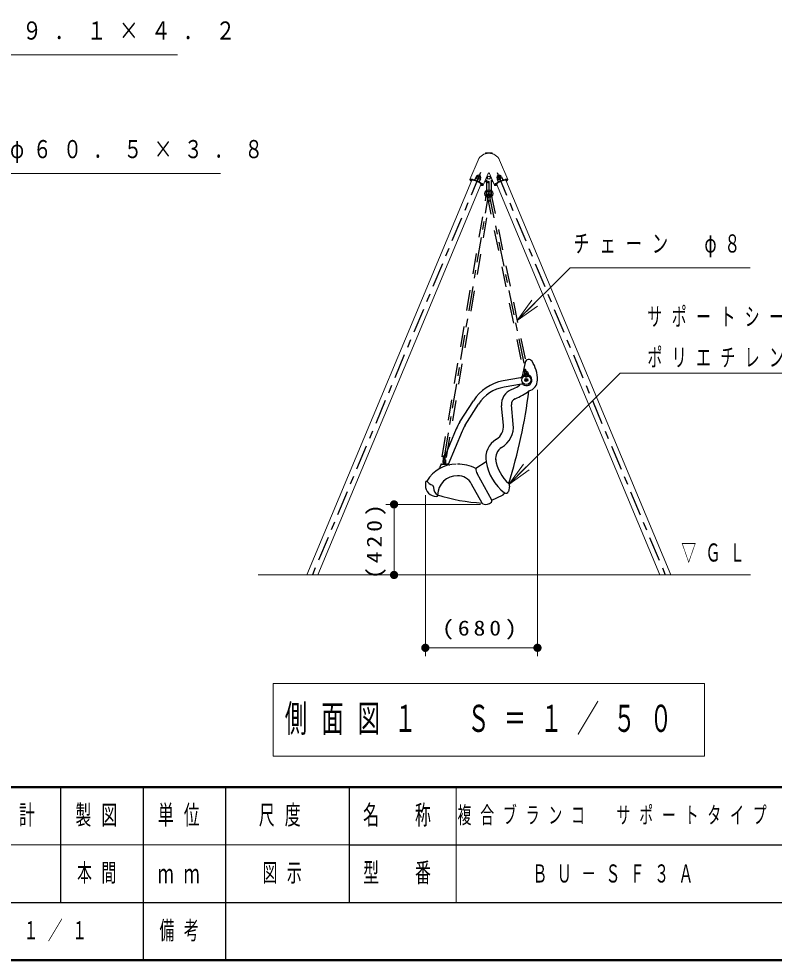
# Model space of a CAD drawing. Units: millimetres on the paper. Extents: x -385 to 0, y -5 to 267.
# Drawn here: x -227.6 to -135.9, y 0 to 114.2 of the extents above; entities that cross this region are included whole.
import ezdxf

# ---------------------------------------------------------------- set-up
doc = ezdxf.new("R2010")
doc.units = ezdxf.units.MM
doc.linetypes.add('USER1', pattern=[4.5, 2.5, -2])
doc.linetypes.add('USER2', pattern=[6, 3, -1, 1, -1])
doc.layers.add('LY_1', color=4, linetype='Continuous', lineweight=25)
doc.layers.add('LY_2', color=7, linetype='Continuous', lineweight=13)
doc.layers.add('LY_3', color=7, linetype='Continuous')
doc.styles.add('ＭＳ ゴシック', font='')
doc.styles.get('ＭＳ ゴシック').set_extended_font_data('MS Gothic')

# ---------------------------------------------------------------- blocks, each defined once
blk = doc.blocks.new('filled_dot')
at = {"color": 0, "linetype": 'Continuous', "lineweight": -2, "const_width": 1.25}
blk.add_lwpolyline([(-0.625, 0, 1), (0.625, 0, 1)], format="xyb", close=True, dxfattribs=at)

msp = doc.modelspace()

# ---------------------------------------------------------------- linework, layer by layer
at = {"layer": 'LY_1', "color": 7, "lineweight": 13}
for p, q in [((-171.864, 97.08), (-172.861, 94.73)), ((-170.958, 97.947), (-170.994, 97.833)), ((-170.939, 97.961), (-170.169, 97.961)), ((-170.15, 97.947), (-170.114, 97.833)), ((-169.244, 97.08), (-168.241, 94.717)), ((-170.646, 95.445), (-171.252, 94.018)), ((-170.462, 95.445), (-169.861, 94.029)), ((-172.597, 94.641), (-192.615, 46.736)), ((-171.474, 94.189), (-191.304, 46.736)), ((-172.655, 94.614), (-172.867, 94.703)), ((-172.646, 94.637), (-172.858, 94.726)), ((-172.65, 94.639), (-172.66, 94.616)), ((-171.468, 94.11), (-171.256, 94.02)), ((-171.454, 94.131), (-171.463, 94.108)), ((-171.458, 94.132), (-171.246, 94.042)), ((-169.65, 94.132), (-169.862, 94.042)), ((-169.64, 94.11), (-169.852, 94.02)), ((-169.654, 94.131), (-169.645, 94.108)), ((-169.632, 94.189), (-149.802, 46.736)), ((-168.509, 94.641), (-148.491, 46.736)), ((-168.462, 94.637), (-168.25, 94.726)), ((-168.458, 94.639), (-168.448, 94.616)), ((-168.453, 94.614), (-168.241, 94.703)), ((-167.104, 77.598), (-165.336, 80.073)), ((-167.104, 77.598), (-164.983, 79.719)), ((-164.629, 79.365), (-167.104, 77.598)), ((-164.653, 69.188), (-164.653, 36.896)), ((-168.127, 57.715), (-166.359, 60.19)), ((-168.127, 57.715), (-166.006, 59.836)), ((-165.652, 59.483), (-168.127, 57.715)), ((-178.253, 56.418), (-178.253, 36.896)), ((-171.553, 55.298), (-183.046, 55.298)), ((-182.046, 46.736), (-182.046, 55.298)), ((-198.553, 46.736), (-138.797, 46.736)), ((-164.653, 37.896), (-178.253, 37.896)), ((-196.703, 33.549), (-196.703, 24.749)), ((-144.403, 33.549), (-196.703, 33.549)), ((-144.403, 24.749), (-144.403, 33.549)), ((-196.703, 24.749), (-144.403, 24.749))]:
    msp.add_line(p, q, dxfattribs=at)
at = {"layer": 'LY_1', "color": 20, "linetype": 'USER2'}
for p, q in [((-171.553, 95.571), (-191.959, 46.736)), ((-169.553, 95.571), (-149.147, 46.736))]:
    msp.add_line(p, q, dxfattribs=at)
at = {"layer": 'LY_1', "color": 2}
for p, q in [((-172.101, 95.036), (-172.26, 94.661)), ((-171.549, 94.801), (-171.708, 94.427)), ((-169.559, 94.801), (-169.4, 94.427)), ((-169.006, 95.036), (-168.848, 94.661)), ((-170.834, 94.405), (-170.834, 93.064)), ((-170.554, 94.486), (-170.554, 93.064)), ((-170.274, 94.583), (-170.274, 93.064))]:
    msp.add_line(p, q, dxfattribs=at)
at = {"layer": 'LY_1', "color": 7, "linetype": 'USER1'}
for p, q in [((-176.208, 61.085), (-170.815, 93.042)), ((-175.685, 60.996), (-170.293, 92.954)), ((-170.813, 92.945), (-166.374, 71.442)), ((-170.294, 93.052), (-165.855, 71.549))]:
    msp.add_line(p, q, dxfattribs=at)
at = {"layer": 'LY_1', "color": 7, "linetype": 'USER2'}
for p, q in [((-175.947, 61.041), (-170.554, 92.998)), ((-170.554, 92.998), (-166.115, 71.495))]:
    msp.add_line(p, q, dxfattribs=at)
at = {"layer": 'LY_1'}
for p, q in [((-166.134, 72.522), (-166.513, 70.848)), ((-166.239, 71.169), (-166.239, 70.946)), ((-165.767, 71.169), (-165.767, 70.946)), ((-166.728, 70.648), (-168.833, 70.275)), ((-166.596, 69.899), (-168.701, 69.527)), ((-174.068, 65.305), (-172.431, 67.87)), ((-173.427, 64.896), (-171.791, 67.462)), ((-168.775, 64.906), (-168.999, 67.268)), ((-167.58, 65.019), (-167.805, 67.382)), ((-174.509, 64.455), (-176.036, 60.734)), ((-173.806, 64.166), (-175.467, 60.119)), ((-176.067, 60.695), (-176.067, 60.239)), ((-176.392, 60.112), (-176.529, 59.727)), ((-176.298, 60.179), (-175.596, 60.179)), ((-176.187, 60.179), (-176.187, 60.239)), ((-176.187, 60.239), (-175.707, 60.239)), ((-175.707, 60.179), (-176.187, 60.179)), ((-175.707, 60.239), (-175.707, 60.179)), ((-170.894, 60.476), (-172.121, 59.663)), ((-170.191, 55.8), (-171.972, 59.034)), ((-178.253, 57.94), (-178.253, 57.62)), ((-177.253, 57.43), (-177.253, 57.34)), ((-171.373, 55.459), (-172.644, 57.767)), ((-168.034, 57.524), (-168.186, 56.871)), ((-176.834, 56.265), (-176.898, 56.265)), ((-170.191, 55.8), (-168.876, 56.42)), ((-168.665, 56.703), (-168.734, 56.56))]:
    msp.add_line(p, q, dxfattribs=at)
at = {"layer": 'LY_1', "color": 131}
for p, q in [((-166.135, 71.156), (-166.222, 71.565)), ((-165.959, 71.193), (-166.046, 71.602)), ((-176.037, 60.713), (-176.037, 61.131)), ((-175.857, 60.713), (-175.857, 61.131)), ((-175.827, 60.695), (-175.827, 60.239))]:
    msp.add_line(p, q, dxfattribs=at)
at = {"layer": 'LY_1', "color": 7}
for p, q in [((-166.072, 70.39), (-166.038, 70.45)), ((-166.072, 70.39), (-166.038, 70.33)), ((-165.968, 70.45), (-166.038, 70.45)), ((-165.968, 70.33), (-166.038, 70.33)), ((-165.968, 70.45), (-165.934, 70.39)), ((-165.968, 70.33), (-165.934, 70.39))]:
    msp.add_line(p, q, dxfattribs=at)
at = {"layer": 'LY_1', "color": 7, "lineweight": 13}
for points in [[(-254.08, 97.627), (-241.866, 109.841), (-208.312, 109.841)], [(-246.003, 89.011), (-239.56, 95.454), (-203.106, 95.454)], [(-167.104, 77.598), (-160.698, 84.004), (-138.86, 84.004)], [(-168.127, 57.715), (-154.63, 71.212), (-117.896, 71.212)]]:
    msp.add_lwpolyline(points, dxfattribs=at)
at = {"layer": 'LY_1', "color": 2}
for points in [[(-171.929, 94.738), (-172.033, 94.918), (-171.929, 95.098), (-171.721, 95.098), (-171.617, 94.918), (-171.721, 94.738)], [(-169.179, 94.738), (-169.075, 94.918), (-169.179, 95.098), (-169.386, 95.098), (-169.49, 94.918), (-169.386, 94.738)]]:
    msp.add_lwpolyline(points, close=True, dxfattribs=at)
msp.add_circle((-170.554, 94.936), 0.18, dxfattribs=at)
at = {"layer": 'LY_1', "color": 190}
for radius in [0.48, 0.3]:
    msp.add_circle((-170.554, 92.998), radius, dxfattribs=at)
at = {"layer": 'LY_1'}
for centre, radius in [((-166.003, 70.39), 0.549), ((-166.003, 71.169), 0.1)]:
    msp.add_circle(centre, radius, dxfattribs=at)
at = {"layer": 'LY_1', "color": 131, "linetype": 'USER1', "lineweight": 13}
for centre in [(-166.003, 70.967), (-175.947, 60.501)]:
    msp.add_circle(centre, 0.1, dxfattribs=at)
at = {"layer": 'LY_1', "color": 7}
for radius in [0.18, 0.0693]:
    msp.add_circle((-166.003, 70.39), radius, dxfattribs=at)
at = {"layer": 'LY_1', "color": 7, "lineweight": 13}
for centre, radius, start, end in [((-170.554, 96.445), 1.456, 25.83972, 154.16028), ((-170.939, 97.941), 0.02, 90, 162.65816), ((-170.169, 97.941), 0.02, 17.34184, 90), ((-170.554, 95.406), 0.1, 23, 157), ((-172.737, 94.706), 0.131, 175.29143, 226.36827), ((-172.769, 94.631), 0.131, 87.63173, 138.70857), ((-172.189, 95.195), 0.864, 222.45364, 236.19803), ((-172.74, 93.898), 0.864, 76.20914, 91.54636), ((-172.587, 94.621), 0.0686, 186.22619, 230.20101), ((-172.604, 94.583), 0.0686, 77.9772, 128.07178), ((-172.647, 93.726), 0.926, 73.63218, 86.41131), ((-173.238, 91.654), 3.162, 66.54517, 77.13219), ((-173.145, 91.949), 2.771, 65.87478, 74.11195), ((-173.045, 91.907), 2.771, 59.88805, 68.12522), ((-173.192, 91.635), 3.162, 56.86781, 67.45483), ((-172.112, 93.499), 0.926, 47.58869, 60.36783), ((-171.374, 94.849), 0.864, 255.35362, 271.54636), ((-171.51, 94.164), 0.0686, 233.85605, 307.77381), ((-171.526, 94.125), 0.0686, 5.92822, 56.0228), ((-171.924, 93.552), 0.864, 42.45364, 57.79086), ((-171.345, 94.116), 0.131, 267.63173, 318.70857), ((-171.377, 94.04), 0.131, 355.29143, 46.36827), ((-169.731, 94.04), 0.131, 133.63173, 184.70857), ((-169.763, 94.116), 0.131, 221.29143, 272.36827), ((-169.184, 93.552), 0.864, 122.20914, 137.54636), ((-169.734, 94.849), 0.864, 268.45364, 284.75261), ((-169.582, 94.125), 0.0686, 123.9772, 174.07178), ((-167.916, 91.635), 3.162, 112.54517, 123.13219), ((-169.598, 94.164), 0.0686, 232.22619, 307.50288), ((-168.996, 93.499), 0.926, 119.63218, 132.41131), ((-168.063, 91.907), 2.771, 111.87478, 120.11195), ((-167.87, 91.654), 3.162, 102.86781, 113.45483), ((-167.963, 91.949), 2.771, 105.88805, 114.12522), ((-168.461, 93.726), 0.926, 93.58869, 106.36782), ((-168.368, 93.898), 0.864, 88.45364, 103.79086), ((-168.504, 94.583), 0.0686, 51.92822, 102.0228), ((-168.521, 94.621), 0.0686, 309.79899, 353.77381), ((-168.919, 95.195), 0.864, 303.80197, 317.54636), ((-168.339, 94.631), 0.131, 41.29143, 92.36827), ((-168.371, 94.706), 0.131, 313.63173, 4.70857)]:
    msp.add_arc(centre, radius, start, end, dxfattribs=at)
at = {"layer": 'LY_1', "color": 2}
for centre, radius, start, end in [((-171.819, 94.933), 0.3, 334.00168, 159.99832), ((-169.289, 94.933), 0.3, 20.00168, 205.99832), ((-170.554, 94.936), 0.6, 218.79664, 270), ((-170.554, 94.936), 0.45, 207.9398, 270), ((-170.554, 94.936), 0.45, 308.47859, 332.0602), ((-170.554, 94.936), 0.6, 297.81814, 321.20336), ((-170.694, 93.076), 0.14, 180, 0), ((-170.414, 93.076), 0.14, 180, 0)]:
    msp.add_arc(centre, radius, start, end, dxfattribs=at)
at = {"layer": 'LY_1', "color": 2, "linetype": 'USER1', "lineweight": 13}
for centre in [(-170.694, 93.076), (-170.414, 93.076)]:
    msp.add_arc(centre, 0.14, 0, 180, dxfattribs=at)
at = {"layer": 'LY_1'}
for centre, radius, start, end in [((-165.695, 72.423), 0.451, 32.42178, 167.26348), ((-168.895, 70.39), 4.242, 0, 32.42178), ((-166.003, 70.39), 0.685, 110.14258, 149.11677), ((-166.003, 70.39), 0.685, 230.95805, 69.85742), ((-166.339, 70.946), 0.1, 301.17641, 0), ((-166.003, 71.169), 0.236, 0, 180), ((-165.667, 70.946), 0.1, 180, 238.82359), ((-167.895, 64.978), 5.38, 100.03741, 147.47183), ((-167.284, 70.158), 0.6, 301.19324, 331.43024), ((-166.763, 70.845), 0.2, 280.03741, 329.11677), ((-166.561, 69.702), 0.2, 50.95805, 100.03741), ((-166.003, 70.39), 1.35, 283.56601, 0), ((-167.895, 64.978), 4.62, 100.03741, 147.47183), ((-167.087, 67.45), 1.921, 111.66676, 185.42768), ((-233.633, 77.91), 68.518, 342.94747, 352.59344), ((-169.839, 74.378), 5.533, 291.66676, 301.19324), ((-169.839, 74.378), 6.733, 291.66676, 308.08066), ((-167.087, 67.45), 0.721, 111.66676, 185.42768), ((-169.532, 62.412), 5.38, 147.47183, 157.68322), ((-169.532, 62.412), 4.62, 147.47183, 157.68322), ((-170.539, 64.738), 1.772, 301.14507, 5.42768), ((-170.539, 64.738), 2.972, 301.14507, 5.42768), ((-168.224, 60.907), 2.704, 121.14507, 189.73488), ((-168.224, 60.907), 1.504, 121.14507, 189.73488), ((-176.027, 60.695), 0.04, 112.39269, 180), ((-175.947, 60.501), 0.25, 67.60731, 112.39269), ((-175.867, 60.695), 0.04, 0, 67.60731), ((-164.889, 61.479), 4.888, 188.22093, 228.51554), ((-174.509, 56.076), 4.103, 90, 149.8827), ((-176.812, 59.828), 0.3, 301.54047, 340.3322), ((-176.298, 60.079), 0.1, 90, 160.3322), ((-176.027, 60.306), 0.04, 180, 247.60731), ((-175.947, 60.501), 0.25, 247.60731, 292.39269), ((-175.867, 60.306), 0.04, 292.39269, 0), ((-175.596, 60.079), 0.1, 52.71828, 90), ((-175.353, 60.397), 0.3, 232.71828, 281.05737), ((-174.357, 55.071), 5.107, 64.03568, 90), ((-170.914, 59.616), 1.207, 177.75575, 208.8422), ((-164.889, 61.479), 6.088, 189.73488, 231.67123), ((-174.357, 56.355), 2.423, 90, 177.80423), ((-174.357, 56.824), 1.955, 28.8422, 90), ((-178.058, 57.94), 0.195, 90, 180), ((-176.898, 57.62), 1.355, 180, 270), ((-177.043, 58.76), 1.192, 211.62965, 252.87389), ((-177.453, 57.43), 0.2, 0, 72.87389), ((-176.178, 57.34), 1.074, 180, 236.06746), ((-168.326, 57.593), 0.3, 346.83532, 48.51554), ((-176.834, 56.365), 0.1, 270, 56.06746), ((-170.01, 78.066), 22.649, 252.61226, 266.54938), ((-169.004, 56.691), 0.3, 295.24107, 334.15854), ((-168.479, 56.939), 0.3, 231.67123, 346.83532), ((-171.198, 55.555), 0.2, 208.8422, 248.2889), ((-170.901, 56.299), 1.001, 248.2889, 311.9406), ((-170.366, 55.703), 0.2, 311.9406, 28.8422)]:
    msp.add_arc(centre, radius, start, end, dxfattribs=at)
at = {"layer": 'LY_1', "color": 131}
for centre, radius, start, end in [((-166.134, 71.583), 0.09, 11.9683, 191.9683), ((-166.003, 70.967), 0.2, 137.20272, 66.73388), ((-166.194, 71.144), 0.06, 317.20272, 11.9683), ((-165.9, 71.206), 0.06, 191.9683, 246.73388), ((-175.947, 60.501), 0.2, 125.23442, 54.76558), ((-176.097, 60.713), 0.06, 305.23442, 0), ((-175.947, 61.131), 0.09, 0, 180), ((-175.797, 60.713), 0.06, 180, 234.76558)]:
    msp.add_arc(centre, radius, start, end, dxfattribs=at)
at = {"layer": 'LY_1', "color": 131, "linetype": 'USER1', "lineweight": 13}
for centre, start, end in [((-166.134, 71.583), 191.9683, 11.9683), ((-175.947, 61.131), 180, 0)]:
    msp.add_arc(centre, 0.09, start, end, dxfattribs=at)
at = {"layer": 'LY_2', "lineweight": 50}
for p, q in [((-385, 21), (0, 21)), ((-385, 0), (0, 0))]:
    msp.add_line(p, q, dxfattribs=at)
at = {"layer": 'LY_2', "color": 211, "lineweight": 25}
for p, q in [((-222.5, 21), (-222.5, 7)), ((-212.5, 21), (-212.5, 0)), ((-202.5, 21), (-202.5, 7)), ((-187.5, 21), (-187.5, 7)), ((-187.5, 14), (-70, 14)), ((-242.5, 7), (0, 7))]:
    msp.add_line(p, q, dxfattribs=at)
at = {"layer": 'LY_2'}
for p, q in [((-174.5, 21), (-174.5, 7)), ((-242.5, 14), (-187.5, 14))]:
    msp.add_line(p, q, dxfattribs=at)
at = {"layer": 'LY_2', "lineweight": 25}
msp.add_line((-202.5, 7), (-202.5, 0), dxfattribs=at)

# ---------------------------------------------------------------- block references
at = {"layer": 'LY_1', "color": 7, "lineweight": 13, "xscale": 0.4, "yscale": 0.4}
for p, rotation in [((-182.046, 55.298), 270), ((-182.046, 46.736), 90), ((-164.653, 37.896), 180)]:
    msp.add_blockref('filled_dot', p, dxfattribs=dict(at, rotation=rotation))
msp.add_blockref('filled_dot', (-178.253, 37.896), dxfattribs=at)

# ---------------------------------------------------------------- texts
at = {"layer": 'LY_1', "color": 7, "style": 'ＭＳ ゴシック'}
for s, insert, char_height, attachment_point in [('\\T1.63;\\W0.8;桁：φ８９．１×４．２', (-241.858, 112.491), 2.199, 4), ('\\T1.63;\\W0.75;支柱：φ６０．５×３．８', (-239.631, 98.104), 2.199, 4), ('\\T1.63;\\W0.65;チェーン\u3000φ８', (-160.29, 86.654), 2.199, 4), ('\\T1.64;\\W0.6;サポートシート：', (-151.312, 78.012), 2.199, 4), ('\\T1.64;\\W0.6;ポリエチレン回転成形\u3000', (-151.312, 73.012), 2.199, 4), ('\\T1.64;\\W0.6;▽ＧＬ', (-147.206, 49.363), 2.199, 4), ('\\T1.33;\\W1.15;(680)', (-171.453, 38.896), 1.833, 8), ('\\T1.64;\\W0.6;側面図１\u3000Ｓ＝１／５０', (-195.303, 29.149), 3.299, 4)]:
    msp.add_mtext(s, dxfattribs=dict(at, insert=insert, char_height=char_height, attachment_point=attachment_point))
at = {"layer": 'LY_1', "color": 7, "insert": (-183.046, 51.017), "char_height": 1.833, "attachment_point": 8, "rotation": 90, "style": 'ＭＳ ゴシック'}
msp.add_mtext('\\T1.33;\\W1.15;(420)', dxfattribs=at)
at = {"layer": 'LY_2', "color": 4, "attachment_point": 4, "style": 'ＭＳ ゴシック'}
for s, insert, char_height in [('\\T1.64;\\W0.6;設計', (-230.7, 17.5), 2.346), ('\\T1.64;\\W0.6;製図', (-220.7, 17.5), 2.346), ('\\T1.64;\\W0.6;単位', (-210.7, 17.5), 2.346), ('\\T1.64;\\W0.6;尺度', (-198.45, 17.5), 2.346), ('\\T1.64;\\W0.6;名\u3000称', (-185.8, 17.5), 2.346), ('\\T1.64;\\W0.6;型\u3000番', (-185.8, 10.5), 2.346), ('\\T1.64;\\W0.6;ｍｍ', (-210.7, 10.5), 2.346), ('\\T1.64;\\W0.6;備考', (-210.5, 3.5), 2.199)]:
    msp.add_mtext(s, dxfattribs=dict(at, insert=insert, char_height=char_height))
at = {"layer": 'LY_3', "attachment_point": 4, "style": 'ＭＳ ゴシック'}
for s, insert, char_height in [('\\T1.64;\\W0.6;複合ブランコ\u3000サポートタイプ', (-174.35, 17.5), 2.053), ('\\T1.64;\\W0.6;本間', (-220.5, 10.5), 2.199), ('\\T1.64;\\W0.6;図示', (-198, 10.5), 2.199), ('\\T1.64;\\W0.6;ＢＵ－ＳＦ３Ａ', (-165.25, 10.5), 2.199), ('\\T1.64;\\W0.6;１／１', (-227, 3.5), 2.199)]:
    msp.add_mtext(s, dxfattribs=dict(at, insert=insert, char_height=char_height))

doc.saveas('drawing.dxf')
